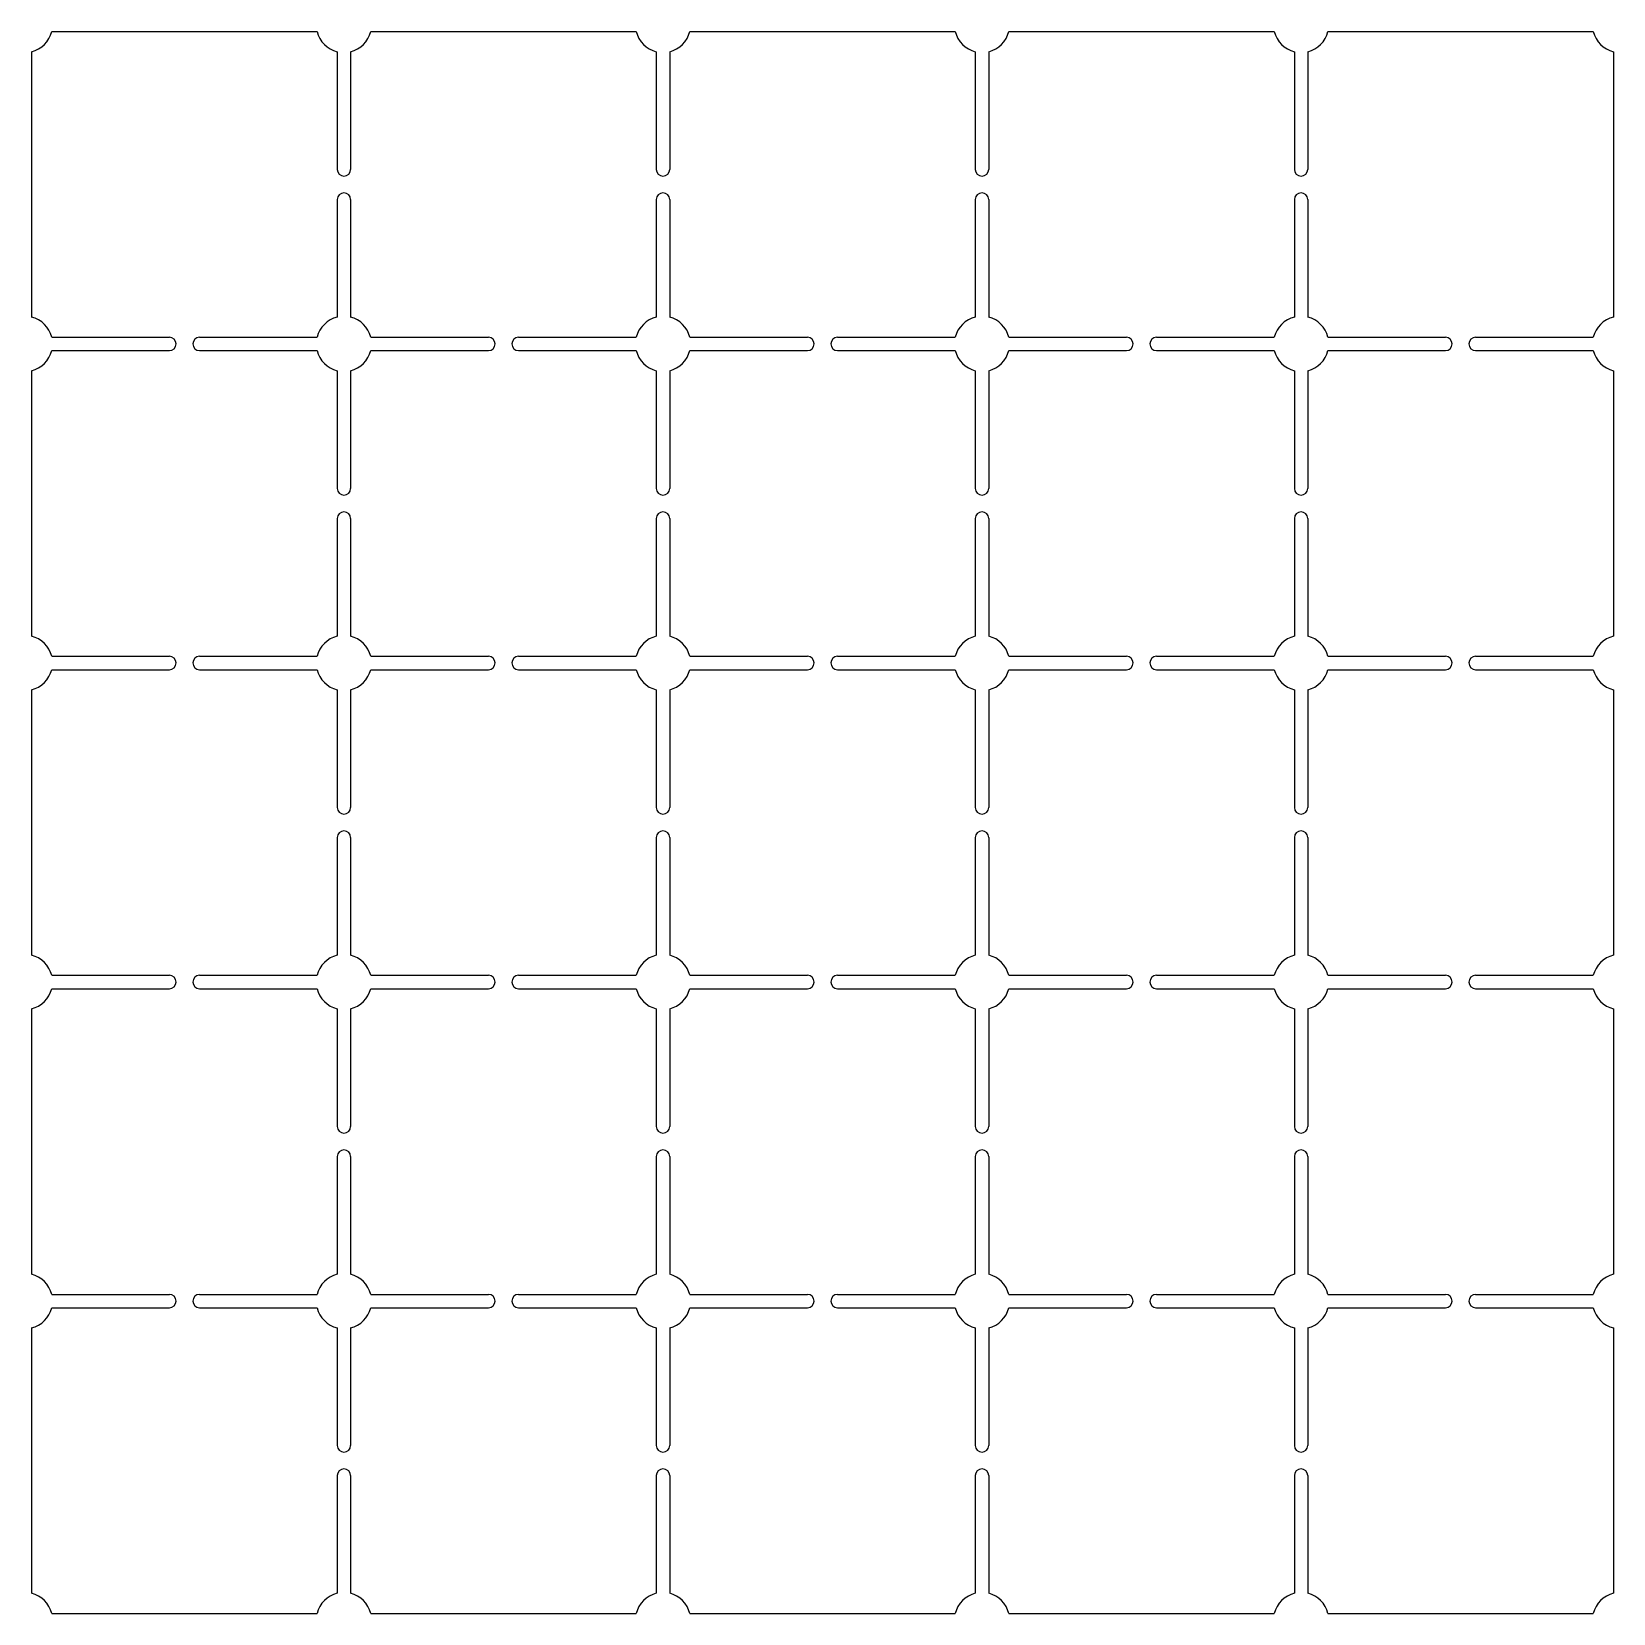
# Model space of a CAD drawing. Header units: millimetres. Extents: x 0.4 to 94.9, y -94.9 to -0.4.
import ezdxf

# ---------------------------------------------------------------- set-up
doc = ezdxf.new("R2010")
doc.units = ezdxf.units.MM

msp = doc.modelspace()

# ---------------------------------------------------------------- linework, layer by layer
for p, q in [((1.601, -0.4), (17.449, -0.4)), ((20.651, -0.4), (36.499, -0.4)), ((39.701, -0.4), (55.549, -0.4)), ((58.751, -0.4), (74.599, -0.4)), ((77.801, -0.4), (93.649, -0.4)), ((0.4, -1.601), (0.4, -17.449)), ((18.65, -1.601), (18.65, -8.625)), ((19.45, -1.601), (19.45, -8.625)), ((37.7, -1.601), (37.7, -8.625)), ((38.5, -1.601), (38.5, -8.625)), ((56.75, -1.601), (56.75, -8.625)), ((57.55, -1.601), (57.55, -8.625)), ((75.8, -1.601), (75.8, -8.625)), ((76.6, -1.601), (76.6, -8.625)), ((94.85, -1.601), (94.85, -17.449)), ((18.65, -10.425), (18.65, -17.449)), ((19.45, -10.425), (19.45, -17.449)), ((37.7, -10.425), (37.7, -17.449)), ((38.5, -10.425), (38.5, -17.449)), ((56.75, -10.425), (56.75, -17.449)), ((57.55, -10.425), (57.55, -17.449)), ((75.8, -10.425), (75.8, -17.449)), ((76.6, -10.425), (76.6, -17.449)), ((1.601, -18.65), (8.625, -18.65)), ((10.425, -18.65), (17.449, -18.65)), ((20.651, -18.65), (27.675, -18.65)), ((29.475, -18.65), (36.499, -18.65)), ((39.701, -18.65), (46.725, -18.65)), ((48.525, -18.65), (55.549, -18.65)), ((58.751, -18.65), (65.775, -18.65)), ((67.575, -18.65), (74.599, -18.65)), ((77.801, -18.65), (84.825, -18.65)), ((86.625, -18.65), (93.649, -18.65)), ((1.601, -19.45), (8.625, -19.45)), ((10.425, -19.45), (17.449, -19.45)), ((20.651, -19.45), (27.675, -19.45)), ((29.475, -19.45), (36.499, -19.45)), ((39.701, -19.45), (46.725, -19.45)), ((48.525, -19.45), (55.549, -19.45)), ((58.751, -19.45), (65.775, -19.45)), ((67.575, -19.45), (74.599, -19.45)), ((77.801, -19.45), (84.825, -19.45)), ((86.625, -19.45), (93.649, -19.45)), ((0.4, -20.651), (0.4, -36.499)), ((18.65, -20.651), (18.65, -27.675)), ((19.45, -20.651), (19.45, -27.675)), ((37.7, -20.651), (37.7, -27.675)), ((38.5, -20.651), (38.5, -27.675)), ((56.75, -20.651), (56.75, -27.675)), ((57.55, -20.651), (57.55, -27.675)), ((75.8, -20.651), (75.8, -27.675)), ((76.6, -20.651), (76.6, -27.675)), ((94.85, -20.651), (94.85, -36.499)), ((18.65, -29.475), (18.65, -36.499)), ((19.45, -29.475), (19.45, -36.499)), ((37.7, -29.475), (37.7, -36.499)), ((38.5, -29.475), (38.5, -36.499)), ((56.75, -29.475), (56.75, -36.499)), ((57.55, -29.475), (57.55, -36.499)), ((75.8, -29.475), (75.8, -36.499)), ((76.6, -29.475), (76.6, -36.499)), ((1.601, -37.7), (8.625, -37.7)), ((10.425, -37.7), (17.449, -37.7)), ((20.651, -37.7), (27.675, -37.7)), ((29.475, -37.7), (36.499, -37.7)), ((39.701, -37.7), (46.725, -37.7)), ((48.525, -37.7), (55.549, -37.7)), ((58.751, -37.7), (65.775, -37.7)), ((67.575, -37.7), (74.599, -37.7)), ((77.801, -37.7), (84.825, -37.7)), ((86.625, -37.7), (93.649, -37.7)), ((1.601, -38.5), (8.625, -38.5)), ((10.425, -38.5), (17.449, -38.5)), ((20.651, -38.5), (27.675, -38.5)), ((29.475, -38.5), (36.499, -38.5)), ((39.701, -38.5), (46.725, -38.5)), ((48.525, -38.5), (55.549, -38.5)), ((58.751, -38.5), (65.775, -38.5)), ((67.575, -38.5), (74.599, -38.5)), ((77.801, -38.5), (84.825, -38.5)), ((86.625, -38.5), (93.649, -38.5)), ((0.4, -39.701), (0.4, -55.549)), ((18.65, -39.701), (18.65, -46.725)), ((19.45, -39.701), (19.45, -46.725)), ((37.7, -39.701), (37.7, -46.725)), ((38.5, -39.701), (38.5, -46.725)), ((56.75, -39.701), (56.75, -46.725)), ((57.55, -39.701), (57.55, -46.725)), ((75.8, -39.701), (75.8, -46.725)), ((76.6, -39.701), (76.6, -46.725)), ((94.85, -39.701), (94.85, -55.549)), ((18.65, -48.525), (18.65, -55.549)), ((19.45, -48.525), (19.45, -55.549)), ((37.7, -48.525), (37.7, -55.549)), ((38.5, -48.525), (38.5, -55.549)), ((56.75, -48.525), (56.75, -55.549)), ((57.55, -48.525), (57.55, -55.549)), ((75.8, -48.525), (75.8, -55.549)), ((76.6, -48.525), (76.6, -55.549)), ((1.601, -56.75), (8.625, -56.75)), ((1.601, -57.55), (8.625, -57.55)), ((10.425, -56.75), (17.449, -56.75)), ((10.425, -57.55), (17.449, -57.55)), ((20.651, -56.75), (27.675, -56.75)), ((20.651, -57.55), (27.675, -57.55)), ((29.475, -56.75), (36.499, -56.75)), ((29.475, -57.55), (36.499, -57.55)), ((39.701, -56.75), (46.725, -56.75)), ((39.701, -57.55), (46.725, -57.55)), ((48.525, -56.75), (55.549, -56.75)), ((48.525, -57.55), (55.549, -57.55)), ((58.751, -56.75), (65.775, -56.75)), ((58.751, -57.55), (65.775, -57.55)), ((67.575, -56.75), (74.599, -56.75)), ((67.575, -57.55), (74.599, -57.55)), ((77.801, -56.75), (84.825, -56.75)), ((77.801, -57.55), (84.825, -57.55)), ((86.625, -56.75), (93.649, -56.75)), ((86.625, -57.55), (93.649, -57.55)), ((0.4, -58.751), (0.4, -74.599)), ((18.65, -58.751), (18.65, -65.775)), ((19.45, -58.751), (19.45, -65.775)), ((37.7, -58.751), (37.7, -65.775)), ((38.5, -58.751), (38.5, -65.775)), ((56.75, -58.751), (56.75, -65.775)), ((57.55, -58.751), (57.55, -65.775)), ((75.8, -58.751), (75.8, -65.775)), ((76.6, -58.751), (76.6, -65.775)), ((94.85, -58.751), (94.85, -74.599)), ((18.65, -67.575), (18.65, -74.599)), ((19.45, -67.575), (19.45, -74.599)), ((37.7, -67.575), (37.7, -74.599)), ((38.5, -67.575), (38.5, -74.599)), ((56.75, -67.575), (56.75, -74.599)), ((57.55, -67.575), (57.55, -74.599)), ((75.8, -67.575), (75.8, -74.599)), ((76.6, -67.575), (76.6, -74.599)), ((1.601, -75.8), (8.625, -75.8)), ((10.425, -75.8), (17.449, -75.8)), ((20.651, -75.8), (27.675, -75.8)), ((29.475, -75.8), (36.499, -75.8)), ((39.701, -75.8), (46.725, -75.8)), ((48.525, -75.8), (55.549, -75.8)), ((58.751, -75.8), (65.775, -75.8)), ((67.575, -75.8), (74.599, -75.8)), ((77.801, -75.8), (84.825, -75.8)), ((86.625, -75.8), (93.649, -75.8)), ((1.601, -76.6), (8.625, -76.6)), ((10.425, -76.6), (17.449, -76.6)), ((20.651, -76.6), (27.675, -76.6)), ((29.475, -76.6), (36.499, -76.6)), ((39.701, -76.6), (46.725, -76.6)), ((48.525, -76.6), (55.549, -76.6)), ((58.751, -76.6), (65.775, -76.6)), ((67.575, -76.6), (74.599, -76.6)), ((77.801, -76.6), (84.825, -76.6)), ((86.625, -76.6), (93.649, -76.6)), ((0.4, -77.801), (0.4, -93.649)), ((18.65, -77.801), (18.65, -84.825)), ((19.45, -77.801), (19.45, -84.825)), ((37.7, -77.801), (37.7, -84.825)), ((38.5, -77.801), (38.5, -84.825)), ((56.75, -77.801), (56.75, -84.825)), ((57.55, -77.801), (57.55, -84.825)), ((75.8, -77.801), (75.8, -84.825)), ((76.6, -77.801), (76.6, -84.825)), ((94.85, -77.801), (94.85, -93.649)), ((18.65, -86.625), (18.65, -93.649)), ((19.45, -86.625), (19.45, -93.649)), ((37.7, -86.625), (37.7, -93.649)), ((38.5, -86.625), (38.5, -93.649)), ((56.75, -86.625), (56.75, -93.649)), ((57.55, -86.625), (57.55, -93.649)), ((75.8, -86.625), (75.8, -93.649)), ((76.6, -86.625), (76.6, -93.649)), ((1.601, -94.85), (17.449, -94.85)), ((20.651, -94.85), (36.499, -94.85)), ((39.701, -94.85), (55.549, -94.85)), ((58.751, -94.85), (74.599, -94.85)), ((77.801, -94.85), (93.649, -94.85))]:
    msp.add_line(p, q)
for centre, radius, start, end in [((0, 0), 1.65, 284.02967, 345.97033), ((19.05, 0), 1.65, 194.02967, 255.97033), ((19.05, 0), 1.65, 284.02967, 345.97033), ((38.1, 0), 1.65, 194.02967, 255.97033), ((38.1, 0), 1.65, 284.02967, 345.97033), ((57.15, 0), 1.65, 194.02967, 255.97033), ((57.15, 0), 1.65, 284.02967, 345.97033), ((76.2, 0), 1.65, 194.02967, 255.97033), ((76.2, 0), 1.65, 284.02967, 345.97033), ((95.25, 0), 1.65, 194.02967, 255.97033), ((19.05, -8.625), 0.4, 180, 0), ((38.1, -8.625), 0.4, 180, 0), ((57.15, -8.625), 0.4, 180, 0), ((76.2, -8.625), 0.4, 180, 0), ((19.05, -10.425), 0.4, 0, 180), ((38.1, -10.425), 0.4, 0, 180), ((57.15, -10.425), 0.4, 0, 180), ((76.2, -10.425), 0.4, 0, 180), ((0, -19.05), 1.65, 14.02967, 75.97033), ((19.05, -19.05), 1.65, 104.02967, 165.97033), ((19.05, -19.05), 1.65, 14.02967, 75.97033), ((38.1, -19.05), 1.65, 104.02967, 165.97033), ((38.1, -19.05), 1.65, 14.02967, 75.97033), ((57.15, -19.05), 1.65, 104.02967, 165.97033), ((57.15, -19.05), 1.65, 14.02967, 75.97033), ((76.2, -19.05), 1.65, 104.02967, 165.97033), ((76.2, -19.05), 1.65, 14.02967, 75.97033), ((95.25, -19.05), 1.65, 104.02967, 165.97033), ((8.625, -19.05), 0.4, 270, 90), ((10.425, -19.05), 0.4, 90, 270), ((27.675, -19.05), 0.4, 270, 90), ((29.475, -19.05), 0.4, 90, 270), ((46.725, -19.05), 0.4, 270, 90), ((48.525, -19.05), 0.4, 90, 270), ((65.775, -19.05), 0.4, 270, 90), ((67.575, -19.05), 0.4, 90, 270), ((84.825, -19.05), 0.4, 270, 90), ((86.625, -19.05), 0.4, 90, 270), ((0, -19.05), 1.65, 284.02967, 345.97033), ((19.05, -19.05), 1.65, 194.02967, 255.97033), ((19.05, -19.05), 1.65, 284.02967, 345.97033), ((38.1, -19.05), 1.65, 194.02967, 255.97033), ((38.1, -19.05), 1.65, 284.02967, 345.97033), ((57.15, -19.05), 1.65, 194.02967, 255.97033), ((57.15, -19.05), 1.65, 284.02967, 345.97033), ((76.2, -19.05), 1.65, 194.02967, 255.97033), ((76.2, -19.05), 1.65, 284.02967, 345.97033), ((95.25, -19.05), 1.65, 194.02967, 255.97033), ((19.05, -27.675), 0.4, 180, 0), ((38.1, -27.675), 0.4, 180, 0), ((57.15, -27.675), 0.4, 180, 0), ((76.2, -27.675), 0.4, 180, 0), ((19.05, -29.475), 0.4, 0, 180), ((38.1, -29.475), 0.4, 0, 180), ((57.15, -29.475), 0.4, 0, 180), ((76.2, -29.475), 0.4, 0, 180), ((0, -38.1), 1.65, 14.02967, 75.97033), ((19.05, -38.1), 1.65, 104.02967, 165.97033), ((19.05, -38.1), 1.65, 14.02967, 75.97033), ((38.1, -38.1), 1.65, 104.02967, 165.97033), ((38.1, -38.1), 1.65, 14.02967, 75.97033), ((57.15, -38.1), 1.65, 104.02967, 165.97033), ((57.15, -38.1), 1.65, 14.02967, 75.97033), ((76.2, -38.1), 1.65, 104.02967, 165.97033), ((76.2, -38.1), 1.65, 14.02967, 75.97033), ((95.25, -38.1), 1.65, 104.02967, 165.97033), ((8.625, -38.1), 0.4, 270, 90), ((10.425, -38.1), 0.4, 90, 270), ((27.675, -38.1), 0.4, 270, 90), ((29.475, -38.1), 0.4, 90, 270), ((46.725, -38.1), 0.4, 270, 90), ((48.525, -38.1), 0.4, 90, 270), ((65.775, -38.1), 0.4, 270, 90), ((67.575, -38.1), 0.4, 90, 270), ((84.825, -38.1), 0.4, 270, 90), ((86.625, -38.1), 0.4, 90, 270), ((0, -38.1), 1.65, 284.02967, 345.97033), ((19.05, -38.1), 1.65, 194.02967, 255.97033), ((19.05, -38.1), 1.65, 284.02967, 345.97033), ((38.1, -38.1), 1.65, 194.02967, 255.97033), ((38.1, -38.1), 1.65, 284.02967, 345.97033), ((57.15, -38.1), 1.65, 194.02967, 255.97033), ((57.15, -38.1), 1.65, 284.02967, 345.97033), ((76.2, -38.1), 1.65, 194.02967, 255.97033), ((76.2, -38.1), 1.65, 284.02967, 345.97033), ((95.25, -38.1), 1.65, 194.02967, 255.97033), ((19.05, -46.725), 0.4, 180, 0), ((38.1, -46.725), 0.4, 180, 0), ((57.15, -46.725), 0.4, 180, 0), ((76.2, -46.725), 0.4, 180, 0), ((19.05, -48.525), 0.4, 0, 180), ((38.1, -48.525), 0.4, 0, 180), ((57.15, -48.525), 0.4, 0, 180), ((76.2, -48.525), 0.4, 0, 180), ((0, -57.15), 1.65, 14.02967, 75.97033), ((19.05, -57.15), 1.65, 104.02967, 165.97033), ((19.05, -57.15), 1.65, 14.02967, 75.97033), ((38.1, -57.15), 1.65, 104.02967, 165.97033), ((38.1, -57.15), 1.65, 14.02967, 75.97033), ((57.15, -57.15), 1.65, 104.02967, 165.97033), ((57.15, -57.15), 1.65, 14.02967, 75.97033), ((76.2, -57.15), 1.65, 104.02967, 165.97033), ((76.2, -57.15), 1.65, 14.02967, 75.97033), ((95.25, -57.15), 1.65, 104.02967, 165.97033), ((0, -57.15), 1.65, 284.02967, 345.97033), ((8.625, -57.15), 0.4, 270, 90), ((10.425, -57.15), 0.4, 90, 270), ((19.05, -57.15), 1.65, 194.02967, 255.97033), ((19.05, -57.15), 1.65, 284.02967, 345.97033), ((27.675, -57.15), 0.4, 270, 90), ((29.475, -57.15), 0.4, 90, 270), ((38.1, -57.15), 1.65, 194.02967, 255.97033), ((38.1, -57.15), 1.65, 284.02967, 345.97033), ((46.725, -57.15), 0.4, 270, 90), ((48.525, -57.15), 0.4, 90, 270), ((57.15, -57.15), 1.65, 194.02967, 255.97033), ((57.15, -57.15), 1.65, 284.02967, 345.97033), ((65.775, -57.15), 0.4, 270, 90), ((67.575, -57.15), 0.4, 90, 270), ((76.2, -57.15), 1.65, 194.02967, 255.97033), ((76.2, -57.15), 1.65, 284.02967, 345.97033), ((84.825, -57.15), 0.4, 270, 90), ((86.625, -57.15), 0.4, 90, 270), ((95.25, -57.15), 1.65, 194.02967, 255.97033), ((19.05, -65.775), 0.4, 180, 0), ((38.1, -65.775), 0.4, 180, 0), ((57.15, -65.775), 0.4, 180, 0), ((76.2, -65.775), 0.4, 180, 0), ((19.05, -67.575), 0.4, 0, 180), ((38.1, -67.575), 0.4, 0, 180), ((57.15, -67.575), 0.4, 0, 180), ((76.2, -67.575), 0.4, 0, 180), ((0, -76.2), 1.65, 14.02967, 75.97033), ((19.05, -76.2), 1.65, 104.02967, 165.97033), ((19.05, -76.2), 1.65, 14.02967, 75.97033), ((38.1, -76.2), 1.65, 104.02967, 165.97033), ((38.1, -76.2), 1.65, 14.02967, 75.97033), ((57.15, -76.2), 1.65, 104.02967, 165.97033), ((57.15, -76.2), 1.65, 14.02967, 75.97033), ((76.2, -76.2), 1.65, 104.02967, 165.97033), ((76.2, -76.2), 1.65, 14.02967, 75.97033), ((95.25, -76.2), 1.65, 104.02967, 165.97033), ((8.625, -76.2), 0.4, 270, 90), ((10.425, -76.2), 0.4, 90, 270), ((27.675, -76.2), 0.4, 270, 90), ((29.475, -76.2), 0.4, 90, 270), ((46.725, -76.2), 0.4, 270, 90), ((48.525, -76.2), 0.4, 90, 270), ((65.775, -76.2), 0.4, 270, 90), ((67.575, -76.2), 0.4, 90, 270), ((84.825, -76.2), 0.4, 270, 90), ((86.625, -76.2), 0.4, 90, 270), ((0, -76.2), 1.65, 284.02967, 345.97033), ((19.05, -76.2), 1.65, 194.02967, 255.97033), ((19.05, -76.2), 1.65, 284.02967, 345.97033), ((38.1, -76.2), 1.65, 194.02967, 255.97033), ((38.1, -76.2), 1.65, 284.02967, 345.97033), ((57.15, -76.2), 1.65, 194.02967, 255.97033), ((57.15, -76.2), 1.65, 284.02967, 345.97033), ((76.2, -76.2), 1.65, 194.02967, 255.97033), ((76.2, -76.2), 1.65, 284.02967, 345.97033), ((95.25, -76.2), 1.65, 194.02967, 255.97033), ((19.05, -84.825), 0.4, 180, 0), ((38.1, -84.825), 0.4, 180, 0), ((57.15, -84.825), 0.4, 180, 0), ((76.2, -84.825), 0.4, 180, 0), ((19.05, -86.625), 0.4, 0, 180), ((38.1, -86.625), 0.4, 0, 180), ((57.15, -86.625), 0.4, 0, 180), ((76.2, -86.625), 0.4, 0, 180), ((0, -95.25), 1.65, 14.02967, 75.97033), ((19.05, -95.25), 1.65, 104.02967, 165.97033), ((19.05, -95.25), 1.65, 14.02967, 75.97033), ((38.1, -95.25), 1.65, 104.02967, 165.97033), ((38.1, -95.25), 1.65, 14.02967, 75.97033), ((57.15, -95.25), 1.65, 104.02967, 165.97033), ((57.15, -95.25), 1.65, 14.02967, 75.97033), ((76.2, -95.25), 1.65, 104.02967, 165.97033), ((76.2, -95.25), 1.65, 14.02967, 75.97033), ((95.25, -95.25), 1.65, 104.02967, 165.97033)]:
    msp.add_arc(centre, radius, start, end)

doc.saveas('drawing.dxf')
